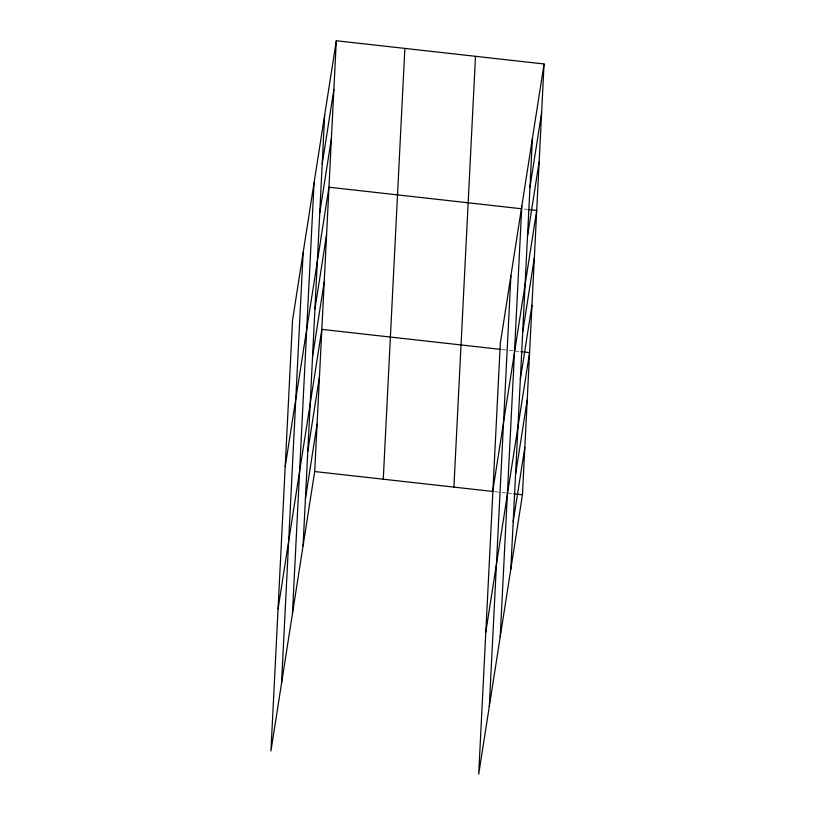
<?xml version="1.0" encoding="UTF-8"?>
<svg xmlns="http://www.w3.org/2000/svg" width="815" height="815" viewBox="0 0 815 815"><rect width="100%" height="100%" fill="white"/><g stroke="black" fill="none" stroke-linecap="round" stroke-linejoin="round"><path stroke-width="0.61" stroke-dasharray="4.08 3.06" d="M524.249 209.058L526.745 209.333M502.162 349.543L513.379 350.796M514.632 350.939L519.613 351.499M495.031 491.71L506.258 492.963M507.501 493.106L512.492 493.656"/><path stroke-width="1.22" d="M281.532 683.337L303.139 252.548M292.453 613.603L314.06 182.815M303.058 545.918L324.655 115.129M336.31 40.75L292.544 320.224L270.937 751.023L314.702 471.539L336.31 40.75L544.063 63.977L522.456 494.776L478.69 774.25L500.298 343.461L544.063 63.977M383.264 479.21L404.861 48.421M453.904 487.105L475.502 56.317M489.295 706.564L510.893 275.776M500.216 636.831L521.814 206.042M510.811 569.155L532.419 138.367M322.21 163.958L333.855 89.569M319.765 212.776L331.41 138.397M285.199 466.7L328.965 187.216L521.763 208.783M314.936 308.987L326.581 234.608M312.563 356.369L324.207 281.99M278.068 608.856L321.833 329.382L500.919 349.411M307.805 451.143L319.46 376.764M305.431 498.536L317.076 424.157M529.964 187.185L541.618 112.806M527.519 236.004L539.163 161.625M492.953 489.927L536.718 210.453L527.988 209.475M522.69 332.214L534.345 257.835M520.316 379.607L531.961 305.228M485.822 632.094L529.587 352.61L520.866 351.632M515.569 474.381L527.213 400.002M513.185 521.763L524.84 447.384M314.702 471.539L493.788 491.567M513.735 493.798L522.456 494.776"/></g></svg>
